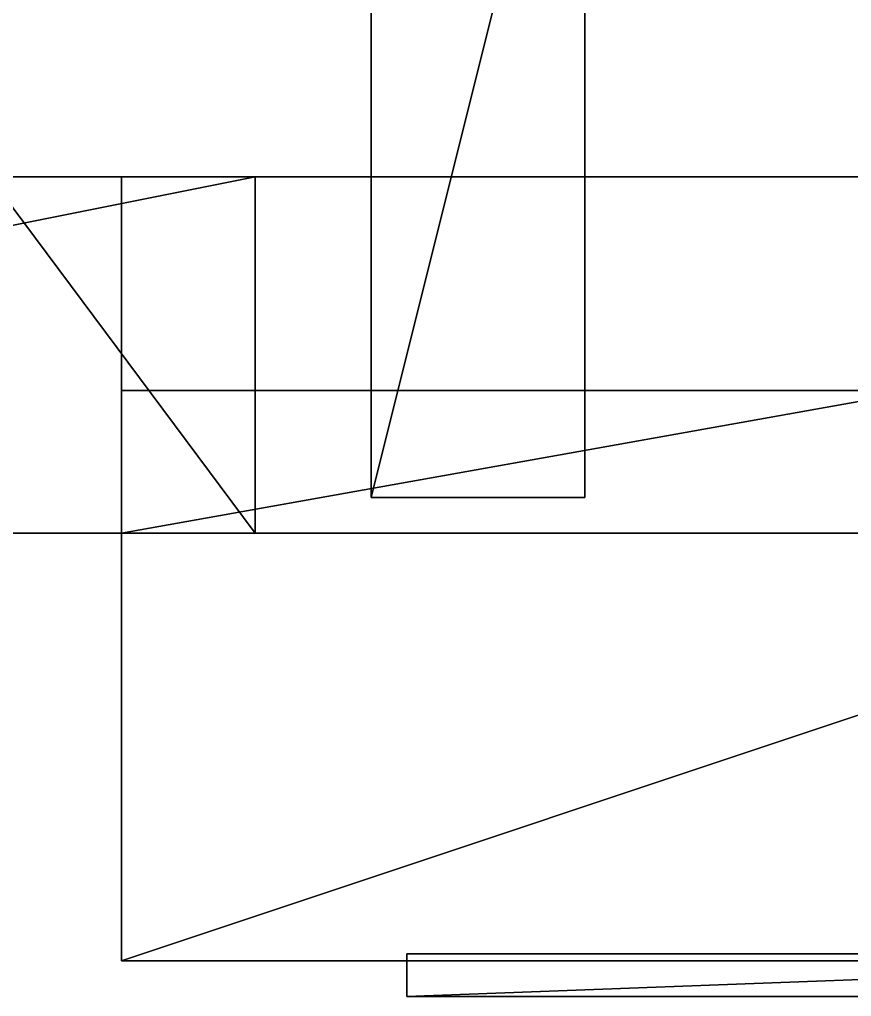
# Model space of a CAD drawing. Header units: millimetres. Extents: x -510 to 550, y -577 to 577.
# Drawn here: x -154.3 to -37.6, y -370 to -232.9 of the extents above; entities that cross this region are included whole.
import ezdxf

# ---------------------------------------------------------------- set-up
doc = ezdxf.new("R2010")
doc.units = ezdxf.units.MM
for name, color, linetype, true_color in [('controller_box_panel', 7, 'Continuous', 0x5c6b75), ('controller_box_visual', 7, 'Continuous', 0x5c6b75), ('electronics_bracket_-0.09', 7, 'Continuous', 0x5c6b75), ('rocker_right_visual_0', 7, 'Continuous', 0x5c6b75), ('rocker_right_visual_1', 7, 'Continuous', 0x5c6b75)]:
    doc.layers.add(name, color=color, linetype=linetype, true_color=true_color)

msp = doc.modelspace()

# ---------------------------------------------------------------- linework, layer by layer
at = {"layer": 'controller_box_panel', "true_color": 0x5c6b75}
for points in [[(-100, -370, 85), (60, -364, 85), (60, -370, 85)], [(-100, -370, 85), (-100, -364, 85), (60, -364, 85)], [(-100, -370, 215), (60, -370, 215), (60, -364, 215)], [(-100, -370, 215), (60, -364, 215), (-100, -364, 215)], [(60, -364, 85), (-100, -364, 85), (-100, -364, 215)], [(60, -364, 85), (-100, -364, 215), (60, -364, 215)], [(-100, -364, 85), (-100, -370, 85), (-100, -370, 215)], [(-100, -364, 85), (-100, -370, 215), (-100, -364, 215)], [(-100, -370, 85), (60, -370, 85), (60, -370, 215)], [(-100, -370, 85), (60, -370, 215), (-100, -370, 215)]]:
    msp.add_3dface(points, dxfattribs=at)
at = {"layer": 'controller_box_visual', "true_color": 0x5c6b75}
for points in [[(-140, -365, 50), (100, -285, 50), (100, -365, 50)], [(-140, -365, 50), (-140, -285, 50), (100, -285, 50)], [(-140, -365, 250), (100, -365, 250), (100, -285, 250)], [(-140, -365, 250), (100, -285, 250), (-140, -285, 250)], [(100, -285, 50), (-140, -285, 50), (-140, -285, 250)], [(100, -285, 50), (-140, -285, 250), (100, -285, 250)], [(-140, -285, 50), (-140, -365, 50), (-140, -365, 250)], [(-140, -285, 50), (-140, -365, 250), (-140, -285, 250)], [(-140, -365, 50), (100, -365, 50), (100, -365, 250)], [(-140, -365, 50), (100, -365, 250), (-140, -365, 250)]]:
    msp.add_3dface(points, dxfattribs=at)
at = {"layer": 'electronics_bracket_-0.09', "true_color": 0x5c6b75}
for points in [[(-105, -300, 50), (-75, -180, 50), (-75, -300, 50)], [(-105, -300, 50), (-105, -180, 50), (-75, -180, 50)], [(-105, -300, 80), (-75, -300, 80), (-75, -180, 80)], [(-105, -300, 80), (-75, -180, 80), (-105, -180, 80)], [(-105, -180, 50), (-105, -300, 50), (-105, -300, 80)], [(-105, -180, 50), (-105, -300, 80), (-105, -180, 80)], [(-75, -300, 50), (-75, -180, 50), (-75, -180, 80)], [(-75, -300, 50), (-75, -180, 80), (-75, -300, 80)], [(-105, -300, 50), (-75, -300, 50), (-75, -300, 80)], [(-105, -300, 50), (-75, -300, 80), (-105, -300, 80)]]:
    msp.add_3dface(points, dxfattribs=at)
at = {"layer": 'rocker_right_visual_0', "true_color": 0x5c6b75}
for points in [[(-140, -305, -20), (140, -255, -20), (140, -305, -20)], [(-140, -305, -20), (-140, -255, -20), (140, -255, -20)], [(-140, -305, 20), (140, -305, 20), (140, -255, 20)], [(-140, -305, 20), (140, -255, 20), (-140, -255, 20)], [(140, -255, -20), (-140, -255, -20), (-140, -255, 20)], [(140, -255, -20), (-140, -255, 20), (140, -255, 20)], [(-140, -255, -20), (-140, -305, -20), (-140, -305, 20)], [(-140, -255, -20), (-140, -305, 20), (-140, -255, 20)], [(-140, -305, -20), (140, -305, -20), (140, -305, 20)], [(-140, -305, -20), (140, -305, 20), (-140, -305, 20)]]:
    msp.add_3dface(points, dxfattribs=at)
at = {"layer": 'rocker_right_visual_1', "true_color": 0x5c6b75}
for points in [[(-121.26, -255, -16.65), (-371.45, -255, -296.66), (-408.74, -255, -263.35)], [(-121.26, -255, -16.65), (-408.74, -255, -263.35), (-158.55, -255, 16.66)], [(-371.45, -305, -296.66), (-121.26, -255, -16.65), (-121.26, -305, -16.65)], [(-371.45, -305, -296.66), (-371.45, -255, -296.66), (-121.26, -255, -16.65)], [(-121.26, -305, -16.65), (-121.26, -255, -16.65), (-158.55, -255, 16.66)], [(-121.26, -305, -16.65), (-158.55, -255, 16.66), (-158.55, -305, 16.66)], [(-371.45, -305, -296.66), (-121.26, -305, -16.65), (-158.55, -305, 16.66)]]:
    msp.add_3dface(points, dxfattribs=at)

doc.saveas('drawing.dxf')
